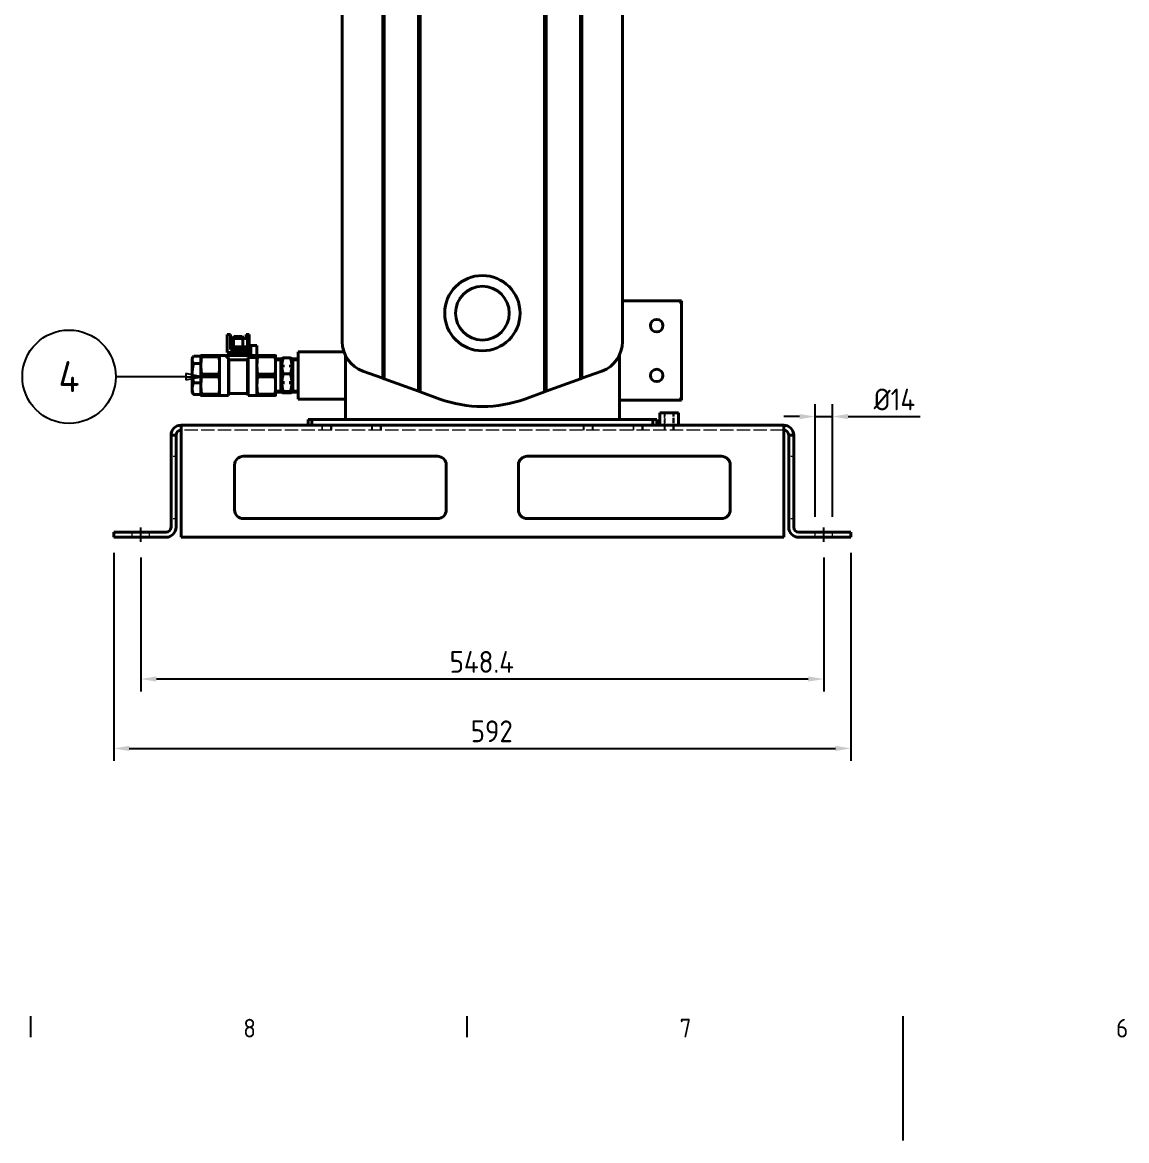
# Model space of a CAD drawing. Header units: millimetres. Extents: x 0 to 4205, y 0 to 2970.
# Drawn here: x 1395 to 2282, y 0 to 898 of the extents above; entities that cross this region are included whole.
import ezdxf

# ---------------------------------------------------------------- set-up
doc = ezdxf.new("R2010")
doc.units = ezdxf.units.MM
doc.header["$LTSCALE"] = 5
doc.linetypes.add('CHAIN', pattern=[0.3543, 0.2362, -0.0295, 0.0591, -0.0295])
doc.linetypes.add('DASHED', pattern=[0.2067, 0.1654, -0.0413])
doc.layers.get('0').update_dxf_attribs({"color": 3, "lineweight": 25})
for name, color, linetype, lineweight in [('가려진 것(ISO)', 2, 'DASHED', 18), ('가시적인 것(ISO)', 3, 'Continuous', 40), ('가시적인 좁은 것(ISO)', 3, 'Continuous', 35), ('경계(ISO)', 7, 'Continuous', 25), ('기호(ISO)', 5, 'Continuous', 25), ('중심선(ISO)', 1, 'Continuous', 25), ('치수(ISO)', 2, 'Continuous', 25)]:
    doc.layers.add(name, color=color, linetype=linetype, lineweight=lineweight)
doc.styles.add('문자 텍스트_PSTEK_POSCO', font='isocp.shx')
doc.styles.add('부품번호텍스트_PSTEK_POSCO', font='isocp.shx')
doc.styles.add('치수 텍스트_PSTEK_POSCO', font='isocp.shx')
doc.dimstyles.new('치수_PSTEK_POSCO', dxfattribs={"dimscale": 5, "dimtxt": 3.5, "dimasz": 2.5, "dimexe": 2, "dimexo": 2.5, "dimgap": 1, "dimtad": 1, "dimrnd": 1e-08, "dimdsep": 46, "dimtxsty": '치수 텍스트_PSTEK_POSCO', "dimcen": 0.09, "dimdle": 10, "dimclrd": 7, "dimclre": 7, "dimclrt": 2, "dimadec": 1, "dimazin": 2, "dimtfac": 1, "dimtmove": 0, "dimatfit": 3, "dimfxl": 0, "dimtolj": 1, "dimlwd": -1, "dimlwe": -1, "dimarcsym": 0})

# ---------------------------------------------------------------- blocks, each defined once
blk = doc.blocks.new('경계 Default Border')
at = {"layer": '경계(ISO)'}
for p, q in [((280.33, 20), (280.33, 16.6)), ((350.42, 20), (350.42, 16.6))]:
    blk.add_line(p, q, dxfattribs=at)
at = {"layer": '경계(ISO)', "flags": 128}
blk.add_lwpolyline([(420.5, 0), (420.5, 20)], dxfattribs=at)
at = {"layer": '경계(ISO)', "color": 2, "char_height": 3, "attachment_point": 7, "style": '문자 텍스트_PSTEK_POSCO'}
for s, insert in [('8', (314.52, 16.57)), ('7', (384.6, 16.59)), ('6', (454.69, 16.57))]:
    blk.add_mtext(s, dxfattribs=dict(at, insert=insert))
blk = doc.blocks.new('*D31')
at = {"layer": 'Defpoints', "color": 0}
for p in [(1490.39, 481.01), (2038.79, 481.01), (1490.39, 370.84)]:
    blk.add_point(p, dxfattribs=at)
at = {"layer": '치수(ISO)', "color": 7}
for p, q in [((1490.39, 468.51), (1490.39, 360.84)), ((2038.79, 468.51), (2038.79, 360.84)), ((2026.29, 370.84), (1502.89, 370.84))]:
    blk.add_line(p, q, dxfattribs=at)
for points in [[(1502.89, 372.92), (1502.89, 368.76), (1490.39, 370.84)], [(2026.29, 372.92), (2026.29, 368.76), (2038.79, 370.84)]]:
    blk.add_solid(points, dxfattribs=at)
at = {"layer": '치수(ISO)', "color": 2, "insert": (1738.34, 384.59), "char_height": 17.5, "attachment_point": 4, "style": '치수 텍스트_PSTEK_POSCO'}
blk.add_mtext('\\A1;548.4', dxfattribs=at)
blk = doc.blocks.new('*D32')
at = {"layer": 'Defpoints', "color": 0}
for p in [(1468.59, 484.76), (2060.59, 484.76), (2060.59, 315.1)]:
    blk.add_point(p, dxfattribs=at)
at = {"layer": '치수(ISO)', "color": 7}
for p, q in [((1468.59, 472.26), (1468.59, 305.1)), ((2060.59, 472.26), (2060.59, 305.1)), ((1481.09, 315.1), (2048.09, 315.1))]:
    blk.add_line(p, q, dxfattribs=at)
for points in [[(1481.09, 317.19), (1481.09, 313.02), (1468.59, 315.1)], [(2048.09, 317.19), (2048.09, 313.02), (2060.59, 315.1)]]:
    blk.add_solid(points, dxfattribs=at)
at = {"layer": '치수(ISO)', "color": 2, "insert": (1755.27, 328.86), "char_height": 17.5, "attachment_point": 4, "style": '치수 텍스트_PSTEK_POSCO'}
blk.add_mtext('\\A1;592', dxfattribs=at)
blk = doc.blocks.new('품번기호5')
at = {"layer": '기호(ISO)', "color": 7}
for p, q in [((305.32, 122.75), (294.04, 122.75)), ((307.82, 122.75), (305.32, 123.25)), ((305.32, 123.25), (305.32, 122.25)), ((305.32, 122.75), (307.82, 122.75)), ((305.32, 122.25), (307.82, 122.75))]:
    blk.add_line(p, q, dxfattribs=at)
at = {"layer": '기호(ISO)', "color": 7, "flags": 128}
blk.add_lwpolyline([(305.32, 122.25), (307.82, 122.75)], dxfattribs=at)
at = {"layer": '기호(ISO)'}
blk.add_circle((286.54, 122.75), 7.5, dxfattribs=at)
at = {"layer": '기호(ISO)', "color": 7}
blk.add_solid([(305.32, 122.25), (307.82, 122.75), (305.32, 123.25), (305.32, 122.25)], dxfattribs=at)
at = {"layer": '기호(ISO)', "color": 7, "insert": (286.54, 122.75), "char_height": 5, "attachment_point": 5, "style": '부품번호텍스트_PSTEK_POSCO'}
blk.add_mtext('4', dxfattribs=at)
blk = doc.blocks.new('*D43')
at = {"layer": 'Defpoints', "color": 0}
for p in [(2045.79, 581.7), (2031.79, 488.76), (2045.79, 488.76)]:
    blk.add_point(p, dxfattribs=at)
at = {"layer": '치수(ISO)', "color": 7}
for p, q in [((2031.79, 501.26), (2031.79, 591.7)), ((2045.79, 501.26), (2045.79, 591.7)), ((2019.29, 581.7), (2006.79, 581.7)), ((2031.79, 581.7), (2045.79, 581.7)), ((2058.29, 581.7), (2116.18, 581.7))]:
    blk.add_line(p, q, dxfattribs=at)
for points in [[(2019.29, 583.78), (2019.29, 579.62), (2031.79, 581.7)], [(2058.29, 583.78), (2058.29, 579.62), (2045.79, 581.7)]]:
    blk.add_solid(points, dxfattribs=at)
at = {"layer": '치수(ISO)', "color": 2, "insert": (2078.8, 595.45), "char_height": 17.5, "attachment_point": 4, "style": '치수 텍스트_PSTEK_POSCO'}
blk.add_mtext('\\A1;Ø14', dxfattribs=at)

msp = doc.modelspace()

# ---------------------------------------------------------------- linework, layer by layer
at = {"layer": '가려진 것(ISO)', "ltscale": 5.33305}
for p, q in [((1910.595, 584.762), (1910.595, 570.762)), ((1911.271, 570.762), (1911.271, 584.762)), ((1917.918, 570.762), (1917.918, 584.762)), ((1918.595, 570.762), (1918.595, 584.762))]:
    msp.add_line(p, q, dxfattribs=at)
at = {"layer": '가려진 것(ISO)', "ltscale": 13.008655}
msp.add_line((2006.595, 570.762), (1522.595, 570.762), dxfattribs=at)
at = {"layer": '가려진 것(ISO)', "ltscale": 1.523657}
for p, q in [((1635.595, 574.762), (1635.595, 570.762)), ((1636.271, 570.762), (1636.271, 574.762)), ((1642.918, 570.762), (1642.918, 574.762)), ((1643.595, 570.762), (1643.595, 574.762)), ((1675.595, 574.762), (1675.595, 570.762)), ((1676.271, 570.762), (1676.271, 574.762)), ((1682.918, 570.762), (1682.918, 574.762)), ((1683.595, 570.762), (1683.595, 574.762)), ((1845.595, 574.762), (1845.595, 570.762)), ((1846.271, 570.762), (1846.271, 574.762)), ((1852.918, 570.762), (1852.918, 574.762)), ((1853.595, 570.762), (1853.595, 574.762)), ((1885.595, 574.762), (1885.595, 570.762)), ((1886.271, 570.762), (1886.271, 574.762)), ((1892.918, 570.762), (1892.918, 574.762)), ((1893.595, 570.762), (1893.595, 574.762)), ((1514.595, 549.762), (1518.595, 549.762)), ((2010.595, 549.762), (2014.595, 549.762)), ((1514.595, 499.762), (1518.595, 499.762)), ((2010.595, 499.762), (2014.595, 499.762)), ((1483.395, 484.762), (1483.395, 488.762)), ((1497.395, 484.762), (1497.395, 488.762)), ((2031.795, 484.762), (2031.795, 488.762)), ((2045.795, 484.762), (2045.795, 488.762))]:
    msp.add_line(p, q, dxfattribs=at)
at = {"layer": '가시적인 것(ISO)'}
for p, q in [((1713.403, 1327.548), (1713.403, 601.977)), ((1714.595, 1327.981), (1714.595, 601.543)), ((1814.595, 601.543), (1814.595, 1327.981)), ((1815.786, 601.977), (1815.786, 1327.548)), ((1684.595, 612.462), (1684.595, 1317.062)), ((1685.786, 612.028), (1685.786, 1317.496)), ((1843.403, 1317.496), (1843.403, 612.028)), ((1844.595, 1317.062), (1844.595, 612.462)), ((1652.095, 1287.728), (1652.095, 641.796)), ((1877.095, 641.796), (1877.095, 1287.728)), ((1877.095, 674.762), (1921.595, 674.762)), ((1922.095, 674.762), (1921.595, 674.762)), ((1922.095, 674.762), (1924.595, 674.762)), ((1924.595, 671.762), (1924.595, 674.762)), ((1924.595, 597.762), (1924.595, 671.762)), ((1562.295, 647.662), (1559.795, 647.662)), ((1559.795, 644.662), (1559.795, 647.662)), ((1562.295, 647.662), (1562.295, 644.662)), ((1577.395, 647.662), (1574.895, 647.662)), ((1574.895, 644.662), (1574.895, 647.662)), ((1577.395, 647.662), (1577.395, 644.662)), ((1559.795, 633.162), (1559.795, 644.662)), ((1562.295, 635.662), (1562.295, 644.662)), ((1562.295, 644.462), (1562.965, 644.462)), ((1562.965, 644.462), (1568.595, 644.462)), ((1565.362, 646.062), (1564.595, 645.295)), ((1564.595, 645.295), (1572.595, 645.295)), ((1564.595, 645.295), (1564.595, 644.462)), ((1564.842, 644.193), (1564.842, 637.932)), ((1565.362, 646.062), (1571.828, 646.062)), ((1568.595, 644.462), (1574.224, 644.462)), ((1571.828, 646.062), (1572.595, 645.295)), ((1572.347, 644.193), (1572.347, 637.932)), ((1572.595, 645.295), (1572.595, 644.462)), ((1574.224, 644.462), (1575.095, 644.462)), ((1574.895, 644.462), (1574.895, 644.662)), ((1575.095, 644.462), (1576.1, 644.193)), ((1575.095, 637.662), (1576.1, 637.932)), ((1576.1, 644.193), (1576.1, 637.932)), ((1577.395, 635.662), (1577.395, 644.662)), ((1583.595, 638.762), (1578.795, 638.762)), ((1578.795, 630.762), (1578.795, 638.762)), ((1583.595, 630.762), (1583.595, 638.762)), ((1531.595, 628.262), (1532.203, 629.316)), ((1538.595, 630.196), (1532.8, 630.196)), ((1538.595, 630.762), (1538.595, 622.762)), ((1553.08, 630.762), (1539.109, 630.762)), ((1539.109, 630.762), (1539.109, 629.751)), ((1539.109, 629.751), (1553.08, 629.751)), ((1553.08, 630.762), (1553.08, 629.751)), ((1553.595, 630.762), (1553.595, 622.762)), ((1559.095, 630.762), (1553.595, 630.762)), ((1584.009, 630.762), (1559.095, 630.762)), ((1559.095, 629.051), (1559.095, 630.762)), ((1560.666, 629.051), (1559.095, 629.051)), ((1577.395, 633.162), (1559.795, 633.162)), ((1560.666, 629.051), (1560.666, 598.762)), ((1562.195, 633.162), (1562.095, 633.062)), ((1562.095, 633.062), (1575.095, 633.062)), ((1562.095, 633.062), (1562.095, 632.062)), ((1562.095, 632.062), (1575.095, 632.062)), ((1562.195, 631.962), (1562.095, 632.062)), ((1562.195, 631.962), (1562.095, 631.862)), ((1562.095, 631.862), (1575.095, 631.862)), ((1562.095, 631.862), (1562.095, 630.862)), ((1562.095, 630.862), (1575.095, 630.862)), ((1562.195, 630.762), (1562.095, 630.862)), ((1562.195, 631.962), (1574.995, 631.962)), ((1562.295, 637.662), (1575.595, 637.662)), ((1562.295, 635.662), (1577.395, 635.662)), ((1574.995, 633.162), (1575.095, 633.062)), ((1574.995, 631.962), (1575.095, 632.062)), ((1574.995, 631.962), (1575.095, 631.862)), ((1574.995, 630.762), (1575.095, 630.862)), ((1575.095, 633.062), (1575.095, 632.062)), ((1575.095, 631.862), (1575.095, 630.862)), ((1575.595, 637.662), (1575.595, 635.662)), ((1583.595, 629.051), (1576.523, 629.051)), ((1576.523, 629.051), (1576.523, 598.762)), ((1577.395, 635.662), (1577.395, 633.162)), ((1583.595, 629.051), (1583.595, 622.762)), ((1598.08, 630.762), (1584.109, 630.762)), ((1584.109, 630.762), (1584.109, 629.751)), ((1584.109, 629.751), (1598.08, 629.751)), ((1598.08, 630.762), (1598.08, 629.751)), ((1598.595, 630.762), (1598.595, 622.762)), ((1616.595, 633.762), (1616.595, 595.762)), ((1653.421, 633.762), (1616.595, 633.762)), ((1654.595, 630.899), (1654.595, 579.262)), ((1874.595, 579.262), (1874.595, 630.899)), ((1531.595, 628.262), (1531.595, 627.285)), ((1531.595, 627.285), (1531.595, 616.655)), ((1538.595, 624.373), (1532.8, 624.373)), ((1538.595, 622.762), (1538.595, 606.762)), ((1553.595, 622.762), (1553.595, 606.762)), ((1576.095, 627.233), (1561.095, 627.233)), ((1561.095, 627.233), (1561.095, 600.362)), ((1576.095, 627.233), (1576.095, 600.362)), ((1583.595, 622.762), (1583.595, 606.762)), ((1598.595, 628.164), (1603.595, 628.32)), ((1598.595, 622.762), (1598.595, 606.762)), ((1602.8, 628.295), (1602.8, 601.229)), ((1603.595, 601.204), (1603.595, 628.32)), ((1603.595, 628.32), (1603.63, 628.32)), ((1603.628, 628.318), (1603.628, 623.385)), ((1604.595, 623.385), (1603.628, 623.385)), ((1603.628, 621.313), (1603.628, 610.013)), ((1603.628, 621.313), (1604.595, 621.313)), ((1604.595, 621.313), (1604.595, 623.385)), ((1604.8, 628.796), (1610.389, 628.796)), ((1610.595, 623.385), (1611.561, 623.385)), ((1610.595, 623.385), (1610.595, 621.313)), ((1611.561, 621.313), (1610.595, 621.313)), ((1611.595, 628.32), (1611.559, 628.32)), ((1611.561, 628.318), (1611.561, 623.385)), ((1611.561, 621.313), (1611.561, 610.013)), ((1611.595, 628.32), (1611.595, 601.204)), ((1616.595, 628.164), (1611.595, 628.32)), ((1612.39, 601.229), (1612.39, 628.295)), ((1531.595, 616.655), (1531.595, 604.133)), ((1553.08, 615.773), (1539.109, 615.773)), ((1539.109, 615.773), (1539.109, 613.751)), ((1539.109, 613.751), (1553.08, 613.751)), ((1553.08, 615.773), (1553.08, 613.751)), ((1598.08, 615.773), (1584.109, 615.773)), ((1584.109, 615.773), (1584.109, 613.751)), ((1584.109, 613.751), (1598.08, 613.751)), ((1598.08, 615.773), (1598.08, 613.751)), ((1604.8, 615.902), (1610.389, 615.902)), ((1668.544, 618.304), (1684.595, 612.462)), ((1685.786, 612.028), (1684.595, 612.462)), ((1713.403, 601.977), (1685.786, 612.028)), ((1843.403, 612.028), (1815.786, 601.977)), ((1844.595, 612.462), (1843.403, 612.028)), ((1844.595, 612.462), (1860.645, 618.304)), ((1531.595, 604.133), (1531.595, 601.262)), ((1538.595, 608.938), (1532.8, 608.938)), ((1538.595, 606.762), (1538.595, 598.762)), ((1553.595, 606.762), (1553.595, 598.762)), ((1583.595, 606.762), (1583.595, 598.762)), ((1598.595, 606.762), (1598.595, 598.762)), ((1604.595, 610.013), (1603.628, 610.013)), ((1603.628, 607.758), (1603.628, 601.39)), ((1603.628, 607.758), (1604.595, 607.758)), ((1604.595, 607.758), (1604.595, 610.013)), ((1610.595, 610.013), (1611.561, 610.013)), ((1610.595, 610.013), (1610.595, 607.758)), ((1611.561, 607.758), (1610.595, 607.758)), ((1611.561, 607.758), (1611.561, 601.39)), ((1714.595, 601.543), (1713.403, 601.977)), ((1815.786, 601.977), (1814.595, 601.543)), ((1531.595, 601.262), (1532.203, 600.208)), ((1538.595, 599.328), (1532.8, 599.328)), ((1553.08, 599.773), (1539.109, 599.773)), ((1539.109, 599.773), (1539.109, 598.762)), ((1539.109, 598.762), (1553.08, 598.762)), ((1553.08, 599.773), (1553.08, 598.762)), ((1560.666, 598.762), (1553.595, 598.762)), ((1561.095, 600.362), (1560.666, 598.762)), ((1576.095, 600.362), (1561.095, 600.362)), ((1576.095, 600.362), (1576.523, 598.762)), ((1583.595, 598.762), (1576.523, 598.762)), ((1598.08, 599.773), (1584.109, 599.773)), ((1584.109, 599.773), (1584.109, 598.762)), ((1584.109, 598.762), (1598.08, 598.762)), ((1598.08, 599.773), (1598.08, 598.762)), ((1598.595, 601.36), (1603.595, 601.204)), ((1603.595, 601.204), (1604.595, 601.204)), ((1604.595, 601.39), (1603.628, 601.39)), ((1604.595, 601.204), (1604.595, 601.39)), ((1604.8, 601.868), (1610.389, 601.868)), ((1604.8, 600.728), (1610.389, 600.728)), ((1610.595, 601.39), (1611.561, 601.39)), ((1610.595, 601.39), (1610.595, 601.204)), ((1611.595, 601.204), (1610.595, 601.204)), ((1616.595, 601.36), (1611.595, 601.204)), ((1654.595, 595.762), (1616.595, 595.762)), ((1714.595, 601.543), (1730.393, 595.793)), ((1798.797, 595.793), (1814.595, 601.543)), ((1874.595, 594.762), (1921.595, 594.762)), ((1921.595, 594.762), (1922.095, 594.762)), ((1924.595, 594.762), (1922.095, 594.762)), ((1924.595, 594.762), (1924.595, 597.762)), ((1922.095, 584.762), (1907.095, 584.762)), ((1907.095, 574.762), (1907.095, 584.762)), ((1922.095, 574.762), (1922.095, 584.762)), ((1627.595, 579.262), (1624.595, 579.262)), ((1624.595, 579.262), (1624.595, 574.762)), ((1627.595, 574.762), (1627.595, 579.262)), ((1901.595, 579.262), (1627.595, 579.262)), ((1904.595, 579.262), (1901.595, 579.262)), ((1901.595, 579.262), (1901.595, 574.762)), ((1904.595, 574.762), (1904.595, 579.262)), ((1518.595, 566.762), (1514.595, 566.762)), ((1514.595, 566.762), (1514.595, 492.762)), ((1518.595, 492.762), (1518.595, 566.762)), ((1522.595, 574.762), (2006.595, 574.762)), ((1522.595, 574.762), (1522.595, 566.762)), ((1522.595, 484.762), (1522.595, 566.762)), ((2006.595, 566.762), (2006.595, 574.762)), ((2006.595, 566.762), (2006.595, 484.762)), ((2014.595, 566.762), (2010.595, 566.762)), ((2010.595, 492.762), (2010.595, 566.762)), ((2014.595, 492.762), (2014.595, 566.762)), ((1572.595, 549.762), (1728.595, 549.762)), ((1800.595, 549.762), (1956.595, 549.762)), ((1565.595, 506.762), (1565.595, 542.762)), ((1735.595, 542.762), (1735.595, 506.762)), ((1793.595, 506.762), (1793.595, 542.762)), ((1963.595, 542.762), (1963.595, 506.762)), ((1728.595, 499.762), (1572.595, 499.762)), ((1956.595, 499.762), (1800.595, 499.762)), ((1468.595, 488.762), (1478.595, 488.762)), ((1468.595, 488.762), (1468.595, 484.762)), ((1478.595, 488.762), (1510.595, 488.762)), ((2050.595, 488.762), (2018.595, 488.762)), ((2050.595, 488.762), (2060.595, 488.762)), ((2060.595, 484.762), (2060.595, 488.762)), ((1478.595, 484.762), (1468.595, 484.762)), ((1478.595, 484.762), (1510.595, 484.762)), ((2006.595, 484.762), (1522.595, 484.762)), ((2018.595, 484.762), (2050.595, 484.762)), ((2060.595, 484.762), (2050.595, 484.762))]:
    msp.add_line(p, q, dxfattribs=at)
for centre, radius in [((1764.595, 664.762), 30.25), ((1764.595, 664.762), 21.59), ((1904.595, 654.762), 5), ((1904.595, 614.762), 5)]:
    msp.add_circle(centre, radius, dxfattribs=at)
for centre, radius, start, end in [((1921.595, 671.762), 3, 0, 90), ((1677.095, 641.796), 25, 180, 250), ((1852.095, 641.796), 25, 290, 0), ((1764.595, 689.762), 100, 250, 290), ((1921.595, 597.762), 3, 270, 0), ((1522.595, 566.762), 8, 90, 180), ((1522.595, 566.762), 4, 90, 180), ((2006.595, 566.762), 8, 0, 90), ((2006.595, 566.762), 4, 0, 90), ((1572.595, 542.762), 7, 90, 180), ((1728.595, 542.762), 7, 0, 90), ((1800.595, 542.762), 7, 90, 180), ((1956.595, 542.762), 7, 0, 90), ((1572.595, 506.762), 7, 180, 270), ((1728.595, 506.762), 7, 270, 0), ((1800.595, 506.762), 7, 180, 270), ((1956.595, 506.762), 7, 270, 0), ((1510.595, 492.762), 8, 270, 0), ((1510.595, 492.762), 4, 270, 0), ((2018.595, 492.762), 8, 180, 270), ((2018.595, 492.762), 4, 180, 270)]:
    msp.add_arc(centre, radius, start, end, dxfattribs=at)
for points, weights in [([(1562.295, 644.425), (1562.634, 644.462), (1562.965, 644.462)], [1.02152094627, 1.01601576416, 1]), ([(1562.965, 644.462), (1563.836, 644.462), (1564.842, 644.193)], [1, 1.04314139574, 1.01001874936]), ([(1564.842, 637.932), (1563.836, 637.662), (1562.965, 637.662)], [1.01001874936, 1.04314139574, 1]), ([(1564.842, 644.193), (1566.853, 644.462), (1568.595, 644.462)], [1.01001874936, 1.04314139574, 1]), ([(1568.595, 637.662), (1566.853, 637.662), (1564.842, 637.932)], [1, 1.04314139574, 1.01001874936]), ([(1568.595, 644.462), (1570.336, 644.462), (1572.347, 644.193)], [1, 1.04314139574, 1.01001874936]), ([(1572.347, 637.932), (1570.336, 637.662), (1568.595, 637.662)], [1.01001874936, 1.04314139574, 1]), ([(1572.347, 644.193), (1573.353, 644.462), (1574.224, 644.462)], [1.01001874936, 1.04314139574, 1]), ([(1574.224, 637.662), (1573.353, 637.662), (1572.347, 637.932)], [1, 1.04314139574, 1.01001874936]), ([(1574.224, 644.462), (1575.095, 644.462), (1576.1, 644.193)], [1, 1.04314139574, 1.01001874936]), ([(1576.1, 637.932), (1575.095, 637.662), (1574.224, 637.662)], [1.01001874936, 1.04314139574, 1]), ([(1531.595, 627.285), (1531.595, 628.636), (1532.8, 630.196)], [1, 1.08870427445, 1.10017793758]), ([(1539.109, 630.762), (1538.595, 630.762), (1538.595, 630.762)], [1, 1.0295630141, 1]), ([(1538.595, 622.762), (1538.595, 626.059), (1539.109, 629.751)], [1, 1.0295630141, 1]), ([(1553.595, 630.762), (1553.595, 630.762), (1553.08, 630.762)], [1, 1.0295630141, 1]), ([(1553.08, 629.751), (1553.595, 626.059), (1553.595, 622.762)], [1, 1.0295630141, 1]), ([(1561.095, 627.233), (1560.895, 628.094), (1560.666, 629.051)], [1, 1.00179237712, 1]), ([(1562.965, 637.662), (1562.634, 637.662), (1562.295, 637.699)], [1, 1.01601576416, 1.02152094627]), ([(1576.523, 629.051), (1576.294, 628.094), (1576.095, 627.233)], [1, 1.00179237712, 1]), ([(1584.009, 630.762), (1583.79, 629.867), (1583.595, 629.051)], [1.00059034426, 1.00159966923, 1]), ([(1583.595, 622.762), (1583.595, 626.059), (1584.109, 629.751)], [1, 1.0295630141, 1]), ([(1584.109, 630.762), (1584.056, 630.762), (1584.009, 630.762)], [2.70379755074, 2.71967206274, 2.73399320319]), ([(1598.595, 630.762), (1598.595, 630.762), (1598.08, 630.762)], [1, 1.0295630141, 1]), ([(1598.08, 629.751), (1598.595, 626.059), (1598.595, 622.762)], [1, 1.0295630141, 1]), ([(1532.8, 624.373), (1531.595, 625.933), (1531.595, 627.285)], [1.10017793758, 1.08870427445, 1]), ([(1531.595, 616.655), (1531.595, 620.237), (1532.8, 624.373)], [1, 1.08870427445, 1.10017793758]), ([(1539.109, 615.773), (1538.595, 619.465), (1538.595, 622.762)], [1, 1.0295630141, 1]), ([(1553.595, 622.762), (1553.595, 619.465), (1553.08, 615.773)], [1, 1.0295630141, 1]), ([(1584.109, 615.773), (1583.595, 619.465), (1583.595, 622.762)], [1, 1.0295630141, 1]), ([(1598.595, 622.762), (1598.595, 619.465), (1598.08, 615.773)], [1, 1.0295630141, 1]), ([(1603.628, 623.385), (1603.79, 625.902), (1604.8, 628.796)], [1.01059853484, 1.03163894694, 1.00007075032]), ([(1604.8, 628.796), (1603.79, 628.54), (1603.628, 628.318)], [1.00007075032, 1.03163894694, 1.01059853484]), ([(1604.8, 615.902), (1603.79, 618.796), (1603.628, 621.313)], [1.00007075032, 1.03163894694, 1.01059853484]), ([(1611.561, 628.318), (1611.399, 628.54), (1610.389, 628.796)], [1.01059853484, 1.03163894694, 1.00007075032]), ([(1610.389, 628.796), (1611.399, 625.902), (1611.561, 623.385)], [1.00007075032, 1.03163894694, 1.01059853484]), ([(1611.561, 621.313), (1611.399, 618.796), (1610.389, 615.902)], [1.01059853484, 1.03163894694, 1.00007075032]), ([(1532.8, 608.938), (1531.595, 613.074), (1531.595, 616.655)], [1.10017793758, 1.08870427445, 1]), ([(1538.595, 606.762), (1538.595, 610.059), (1539.109, 613.751)], [1, 1.0295630141, 1]), ([(1553.08, 613.751), (1553.595, 610.059), (1553.595, 606.762)], [1, 1.0295630141, 1]), ([(1583.595, 606.762), (1583.595, 610.059), (1584.109, 613.751)], [1, 1.0295630141, 1]), ([(1598.08, 613.751), (1598.595, 610.059), (1598.595, 606.762)], [1, 1.0295630141, 1]), ([(1603.628, 610.013), (1603.79, 612.753), (1604.8, 615.902)], [1.01059853484, 1.03163894694, 1.00007075032]), ([(1610.389, 615.902), (1611.399, 612.753), (1611.561, 610.013)], [1.00007075032, 1.03163894694, 1.01059853484]), ([(1531.595, 604.133), (1531.595, 606.363), (1532.8, 608.938)], [1, 1.08870427445, 1.10017793758]), ([(1532.8, 599.328), (1531.595, 601.903), (1531.595, 604.133)], [1.10017793758, 1.08870427445, 1]), ([(1539.109, 599.773), (1538.595, 603.465), (1538.595, 606.762)], [1, 1.0295630141, 1]), ([(1553.595, 606.762), (1553.595, 603.465), (1553.08, 599.773)], [1, 1.0295630141, 1]), ([(1584.109, 599.773), (1583.595, 603.465), (1583.595, 606.762)], [1, 1.0295630141, 1]), ([(1598.595, 606.762), (1598.595, 603.465), (1598.08, 599.773)], [1, 1.0295630141, 1]), ([(1604.8, 601.868), (1603.79, 605.018), (1603.628, 607.758)], [1.00007075032, 1.03163894694, 1.01059853484]), ([(1611.561, 607.758), (1611.399, 605.018), (1610.389, 601.868)], [1.01059853484, 1.03163894694, 1.00007075032]), ([(1532.203, 600.208), (1532.449, 599.783), (1532.8, 599.328)], [1.08675587889, 1.09680467396, 1.10017793758]), ([(1538.595, 598.762), (1538.595, 598.762), (1539.109, 598.762)], [1, 1.0295630141, 1]), ([(1553.08, 598.762), (1553.595, 598.762), (1553.595, 598.762)], [1, 1.0295630141, 1]), ([(1583.595, 598.762), (1583.595, 598.762), (1584.109, 598.762)], [1, 1.0295630141, 1]), ([(1598.08, 598.762), (1598.595, 598.762), (1598.595, 598.762)], [1, 1.0295630141, 1]), ([(1603.628, 601.39), (1603.79, 601.612), (1604.8, 601.868)], [1.01059853484, 1.03163894694, 1.00007075032]), ([(1604.8, 600.728), (1603.796, 600.983), (1603.63, 601.204)], [1.00007075032, 1.03146331275, 1.01083102909]), ([(1610.389, 601.868), (1611.399, 601.612), (1611.561, 601.39)], [1.00007075032, 1.03163894694, 1.01059853484]), ([(1611.559, 601.204), (1611.393, 600.983), (1610.389, 600.728)], [1.01083102909, 1.03146331275, 1.00007075032])]:
    msp.add_rational_spline(points, weights, degree=2, dxfattribs=at)
at = {"layer": '가시적인 좁은 것(ISO)'}
for p, q in [((1602.8, 627.133), (1598.595, 627.001)), ((1616.595, 627.001), (1612.39, 627.133)), ((1598.595, 602.523), (1602.8, 602.391)), ((1612.39, 602.391), (1616.595, 602.523))]:
    msp.add_line(p, q, dxfattribs=at)
at = {"layer": '중심선(ISO)', "linetype": 'CHAIN', "ltscale": 2.555677}
for p, q in [((1490.395, 481.012), (1490.395, 492.512)), ((2038.795, 481.012), (2038.795, 492.512))]:
    msp.add_line(p, q, dxfattribs=at)

# ---------------------------------------------------------------- block references
at = {"xscale": 5, "yscale": 5, "zscale": 5}
msp.add_blockref('경계 Default Border', (0, 0), dxfattribs=at)
at = {"layer": '기호(ISO)', "xscale": 5, "yscale": 5, "zscale": 5}
msp.add_blockref('품번기호5', (0, 0), dxfattribs=at)

# ---------------------------------------------------------------- dimensions: what is measured, and where the dimension line sits
at = {"layer": '치수(ISO)', "color": 7}
dim = msp.add_linear_dim(base=(2045.795, 581.699), p1=(2031.795, 488.762), p2=(2045.795, 488.762), text='Ø<>', dimstyle='치수_PSTEK_POSCO', override={"dimdec": 2, "dimtp": 0, "dimtm": 0, "dimtdec": 2, "dimtofl": 1, "dimatfit": 1}, dxfattribs=at)
dim.commit()
dim.dimension.update_dxf_attribs({"geometry": '*D43', "text_midpoint": (2094.988, 581.699), "dimtype": 160})
for base, p1, p2, picture, middle in [((2060.595, 315.102), (1468.595, 484.762), (2060.595, 484.762), '*D32', (1771.577, 315.102)), ((1490.395, 370.841), (2038.795, 481.012), (1490.395, 481.012), '*D31', (1764.595, 370.841))]:
    dim = msp.add_linear_dim(base=base, p1=p1, p2=p2, angle=180, dimstyle='치수_PSTEK_POSCO', override={"dimdec": 2, "dimtp": 0, "dimtm": 0, "dimtdec": 2, "dimtofl": 0, "dimatfit": 1}, dxfattribs=at)
    dim.commit()
    dim.dimension.update_dxf_attribs({"geometry": picture, "text_midpoint": middle, "dimtype": 160})

doc.saveas('drawing.dxf')
